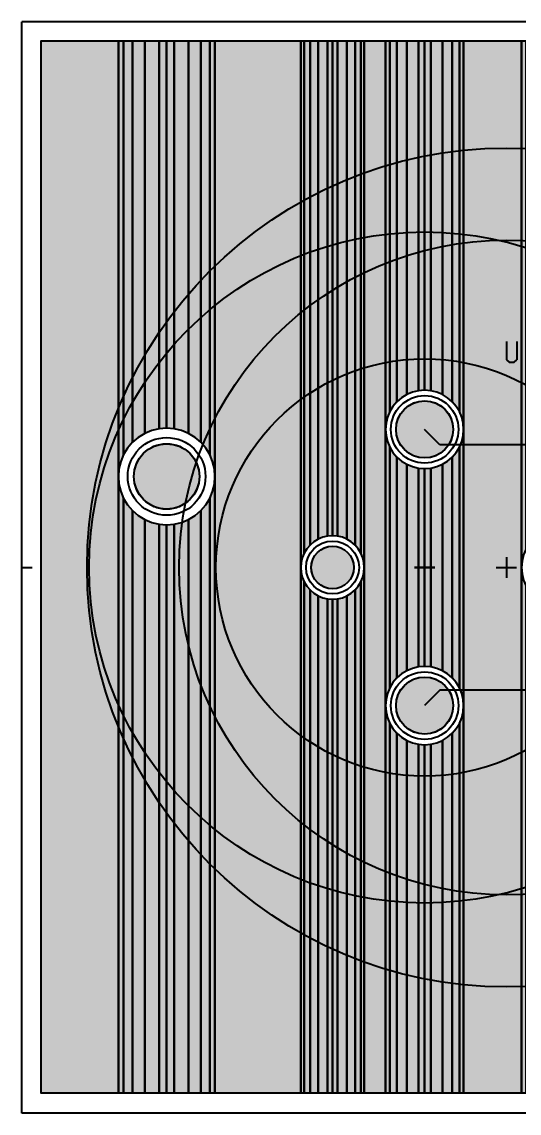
# Model space of a CAD drawing. Header units: millimetres. Extents: x 3 to 111, y 3 to 56.
# Drawn here: x 3.4 to 27.7, y 2.7 to 56 of the extents above; entities that cross this region are included whole.
import ezdxf

# ---------------------------------------------------------------- set-up
doc = ezdxf.new("R2010")
doc.units = ezdxf.units.MM
for name, color, linetype in [('bottom_copper', 7, 'Continuous'), ('bottom_silk', 7, 'Continuous'), ('drill_plated', 7, 'Continuous'), ('outline', 7, 'Continuous'), ('top_copper', 7, 'Continuous'), ('top_silk', 7, 'Continuous')]:
    doc.layers.add(name, color=color, linetype=linetype)

# ---------------------------------------------------------------- blocks, each defined once
blk = doc.blocks.new('Block22332')
at = {"layer": 'bottom_copper', "lineweight": 40}
for points in [[(0, 34.327), (-0.299, 34.351), (-0.302, 34.351), (-0.302, 51.435), (0, 51.435), (0, 34.327)], [(0.569, 34.143), (0.292, 34.257), (0, 34.327), (0, 51.435), (0.569, 51.435), (0.569, 34.143)], [(1.052, 33.791), (0.824, 33.986), (0.569, 34.143), (0.569, 51.435), (1.052, 51.435), (1.052, 33.791)], [(1.404, 33.307), (1.247, 33.563), (1.052, 33.791), (1.052, 51.435), (1.404, 51.435), (1.404, 33.307)], [(1.606, 32.44), (1.588, 32.739), (1.518, 33.031), (1.404, 33.307), (1.404, 51.435), (1.606, 51.435), (1.606, 32.44)], [(4.44, 0), (1.606, 0), (1.606, 51.435), (4.44, 51.435), (4.44, 0)], [(4.659, 26.603), (4.538, 26.311), (4.465, 26.005), (4.44, 25.69), (4.44, 51.435), (4.659, 51.435), (4.659, 26.603)], [(5.029, 27.112), (4.824, 26.872), (4.659, 26.603), (4.659, 51.435), (5.029, 51.435), (5.029, 27.112)], [(5.538, 27.482), (5.269, 27.317), (5.029, 27.112), (5.029, 51.435), (5.538, 51.435), (5.538, 27.482)], [(5.905, 27.621), (5.83, 27.603), (5.538, 27.482), (5.538, 51.435), (5.905, 51.435), (5.905, 27.621)], [(6.241, 27.685), (6.137, 27.676), (5.905, 27.621), (5.905, 51.435), (6.241, 51.435), (6.241, 27.685)], [(6.448, 27.701), (6.241, 27.685), (6.241, 51.435), (6.448, 51.435), (6.448, 27.701)], [(1.606, 18.94), (1.588, 19.239), (1.518, 19.53), (1.404, 19.808), (1.404, 31.573), (1.518, 31.849), (1.588, 32.141), (1.606, 32.44), (1.606, 18.94)], [(1.404, 19.808), (1.247, 20.063), (1.052, 20.291), (1.052, 31.089), (1.247, 31.317), (1.404, 31.573), (1.404, 19.808)], [(1.052, 20.291), (0.824, 20.486), (0.569, 20.643), (0.569, 30.737), (0.824, 30.894), (1.052, 31.089), (1.052, 20.291)], [(0, 20.827), (-0.299, 20.851), (-0.302, 20.851), (-0.302, 30.529), (-0.299, 30.529), (0, 30.553), (0, 20.827)], [(0.569, 20.643), (0.292, 20.757), (0, 20.827), (0, 30.553), (0.292, 30.623), (0.569, 30.737), (0.569, 20.643)], [(4.659, 0), (4.44, 0), (4.44, 25.69), (4.465, 25.375), (4.538, 25.069), (4.659, 24.777), (4.659, 0)], [(5.029, 0), (4.659, 0), (4.659, 24.777), (4.824, 24.508), (5.029, 24.268), (5.029, 0)], [(5.538, 0), (5.029, 0), (5.029, 24.268), (5.269, 24.063), (5.538, 23.898), (5.538, 0)], [(5.79, 0), (5.538, 0), (5.538, 23.898), (5.79, 23.794), (5.79, 0)], [(6.047, 10.152), (5.905, 9.81), (5.819, 9.449), (5.79, 9.08), (5.79, 23.794), (5.83, 23.777), (6.047, 23.725), (6.047, 10.152)], [(6.241, 10.468), (6.047, 10.152), (6.047, 23.725), (6.137, 23.704), (6.241, 23.695), (6.241, 10.468)], [(6.448, 10.71), (6.241, 10.468), (6.241, 23.695), (6.448, 23.679), (6.448, 10.71)], [(1.606, 0), (1.404, 0), (1.404, 18.073), (1.518, 18.349), (1.588, 18.641), (1.606, 18.94), (1.606, 0)], [(1.404, 0), (1.052, 0), (1.052, 17.589), (1.247, 17.817), (1.404, 18.073), (1.404, 0)], [(0.569, 0), (0, 0), (0, 17.053), (0.292, 17.123), (0.569, 17.237), (0.569, 0)], [(1.052, 0), (0.569, 0), (0.569, 17.237), (0.824, 17.394), (1.052, 17.589), (1.052, 0)], [(0, 0), (-0.302, 0), (-0.302, 17.029), (-0.299, 17.029), (0, 17.053), (0, 0)], [(6.047, 0), (5.79, 0), (5.79, 9.08), (5.819, 8.711), (5.905, 8.35), (6.047, 8.008), (6.047, 0)], [(6.241, 0), (6.047, 0), (6.047, 8.008), (6.241, 7.692), (6.241, 0)], [(6.448, 0), (6.241, 0), (6.241, 7.692), (6.448, 7.449), (6.448, 0)]]:
    blk.add_hatch(color=7, dxfattribs=at).paths.add_polyline_path(points, flags=0)
at = {"layer": 'bottom_copper', "color": 7, "lineweight": 40}
for points in [[(0, 34.327), (-0.299, 34.351), (-0.302, 34.351), (-0.302, 51.435), (0, 51.435), (0, 34.327)], [(0.569, 34.143), (0.292, 34.257), (0, 34.327), (0, 51.435), (0.569, 51.435), (0.569, 34.143)], [(1.052, 33.791), (0.824, 33.986), (0.569, 34.143), (0.569, 51.435), (1.052, 51.435), (1.052, 33.791)], [(1.404, 33.307), (1.247, 33.563), (1.052, 33.791), (1.052, 51.435), (1.404, 51.435), (1.404, 33.307)], [(1.606, 32.44), (1.588, 32.739), (1.518, 33.031), (1.404, 33.307), (1.404, 51.435), (1.606, 51.435), (1.606, 32.44)], [(4.44, 0), (1.606, 0), (1.606, 51.435), (4.44, 51.435), (4.44, 0)], [(4.659, 26.603), (4.538, 26.311), (4.465, 26.005), (4.44, 25.69), (4.44, 51.435), (4.659, 51.435), (4.659, 26.603)], [(5.029, 27.112), (4.824, 26.872), (4.659, 26.603), (4.659, 51.435), (5.029, 51.435), (5.029, 27.112)], [(5.538, 27.482), (5.269, 27.317), (5.029, 27.112), (5.029, 51.435), (5.538, 51.435), (5.538, 27.482)], [(5.905, 27.621), (5.83, 27.603), (5.538, 27.482), (5.538, 51.435), (5.905, 51.435), (5.905, 27.621)], [(6.241, 27.685), (6.137, 27.676), (5.905, 27.621), (5.905, 51.435), (6.241, 51.435), (6.241, 27.685)], [(6.448, 27.701), (6.241, 27.685), (6.241, 51.435), (6.448, 51.435), (6.448, 27.701)], [(1.606, 18.94), (1.588, 19.239), (1.518, 19.53), (1.404, 19.808), (1.404, 31.573), (1.518, 31.849), (1.588, 32.141), (1.606, 32.44), (1.606, 18.94)], [(1.404, 19.808), (1.247, 20.063), (1.052, 20.291), (1.052, 31.089), (1.247, 31.317), (1.404, 31.573), (1.404, 19.808)], [(1.052, 20.291), (0.824, 20.486), (0.569, 20.643), (0.569, 30.737), (0.824, 30.894), (1.052, 31.089), (1.052, 20.291)], [(0, 20.827), (-0.299, 20.851), (-0.302, 20.851), (-0.302, 30.529), (-0.299, 30.529), (0, 30.553), (0, 20.827)], [(0.569, 20.643), (0.292, 20.757), (0, 20.827), (0, 30.553), (0.292, 30.623), (0.569, 30.737), (0.569, 20.643)], [(4.659, 0), (4.44, 0), (4.44, 25.69), (4.465, 25.375), (4.538, 25.069), (4.659, 24.777), (4.659, 0)], [(5.029, 0), (4.659, 0), (4.659, 24.777), (4.824, 24.508), (5.029, 24.268), (5.029, 0)], [(5.538, 0), (5.029, 0), (5.029, 24.268), (5.269, 24.063), (5.538, 23.898), (5.538, 0)], [(5.79, 0), (5.538, 0), (5.538, 23.898), (5.79, 23.794), (5.79, 0)], [(6.047, 10.152), (5.905, 9.81), (5.819, 9.449), (5.79, 9.08), (5.79, 23.794), (5.83, 23.777), (6.047, 23.725), (6.047, 10.152)], [(6.241, 10.468), (6.047, 10.152), (6.047, 23.725), (6.137, 23.704), (6.241, 23.695), (6.241, 10.468)], [(6.448, 10.71), (6.241, 10.468), (6.241, 23.695), (6.448, 23.679), (6.448, 10.71)], [(1.606, 0), (1.404, 0), (1.404, 18.073), (1.518, 18.349), (1.588, 18.641), (1.606, 18.94), (1.606, 0)], [(1.404, 0), (1.052, 0), (1.052, 17.589), (1.247, 17.817), (1.404, 18.073), (1.404, 0)], [(0.569, 0), (0, 0), (0, 17.053), (0.292, 17.123), (0.569, 17.237), (0.569, 0)], [(1.052, 0), (0.569, 0), (0.569, 17.237), (0.824, 17.394), (1.052, 17.589), (1.052, 0)], [(0, 0), (-0.302, 0), (-0.302, 17.029), (-0.299, 17.029), (0, 17.053), (0, 0)], [(6.047, 0), (5.79, 0), (5.79, 9.08), (5.819, 8.711), (5.905, 8.35), (6.047, 8.008), (6.047, 0)], [(6.241, 0), (6.047, 0), (6.047, 8.008), (6.241, 7.692), (6.241, 0)], [(6.448, 0), (6.241, 0), (6.241, 7.692), (6.448, 7.449), (6.448, 0)]]:
    blk.add_lwpolyline(points, close=True, dxfattribs=at)
blk = doc.blocks.new('Block22627')
at = {"layer": 'bottom_copper', "lineweight": 40}
for points in [[(0, 27.225), (-0.2431, 27.2442), (-0.2455, 27.244), (-0.2455, 51.435), (0, 51.435), (0, 27.225)], [(0.4625, 27.0748), (0.2372, 27.1681), (0, 27.225), (0, 51.435), (0.4625, 51.435), (0.4625, 27.0748)], [(0.8559, 26.789), (0.6704, 26.9474), (0.4625, 27.0748), (0.4625, 51.435), (0.8559, 51.435), (0.8559, 26.789)], [(1.1417, 26.3956), (1.0143, 26.6035), (0.8559, 26.789), (0.8559, 51.435), (1.1417, 51.435), (1.1417, 26.3956)], [(1.3063, 25.69), (1.2919, 25.9331), (1.235, 26.1703), (1.1417, 26.3956), (1.1417, 51.435), (1.3063, 51.435), (1.3063, 25.69)], [(2.346, 0), (1.3063, 0), (1.3063, 51.435), (2.346, 51.435), (2.346, 0)], [(2.5543, 33.3075), (2.4395, 33.0305), (2.3696, 32.7389), (2.346, 32.44), (2.346, 51.435), (2.5543, 51.435), (2.5543, 33.3075)], [(2.9057, 33.7912), (2.711, 33.5632), (2.5543, 33.3075), (2.5543, 51.435), (2.9057, 51.435), (2.9057, 33.7912)], [(3.3894, 34.1426), (3.1337, 33.9859), (2.9057, 33.7912), (2.9057, 51.435), (3.3894, 51.435), (3.3894, 34.1426)], [(3.958, 34.3273), (3.6664, 34.2574), (3.3894, 34.1426), (3.3894, 51.435), (3.958, 51.435), (3.958, 34.3273)], [(4.254, 34.3506), (3.958, 34.3273), (3.958, 51.435), (4.254, 51.435), (4.254, 34.3506)], [(2.5543, 19.8075), (2.4395, 19.5305), (2.3696, 19.2389), (2.346, 18.94), (2.346, 32.44), (2.3696, 32.1411), (2.4395, 31.8495), (2.5543, 31.5725), (2.5543, 19.8075)], [(2.9057, 20.2912), (2.711, 20.0632), (2.5543, 19.8075), (2.5543, 31.5725), (2.711, 31.3168), (2.9057, 31.0888), (2.9057, 20.2912)], [(3.3894, 20.6426), (3.1337, 20.4859), (2.9057, 20.2912), (2.9057, 31.0888), (3.1337, 30.8941), (3.3894, 30.7374), (3.3894, 20.6426)], [(3.958, 20.8273), (3.6664, 20.7574), (3.3894, 20.6426), (3.3894, 30.7374), (3.6664, 30.6226), (3.958, 30.5527), (3.958, 20.8273)], [(4.254, 20.8506), (3.958, 20.8273), (3.958, 30.5527), (4.254, 30.5294), (4.254, 20.8506)], [(1.3063, 0), (1.1417, 0), (1.1417, 24.9844), (1.235, 25.2097), (1.2919, 25.4469), (1.3063, 25.69), (1.3063, 0)], [(0.8559, 0), (0.4625, 0), (0.4625, 24.3052), (0.6704, 24.4326), (0.8559, 24.591), (0.8559, 0)], [(1.1417, 0), (0.8559, 0), (0.8559, 24.591), (1.0143, 24.7765), (1.1417, 24.9844), (1.1417, 0)], [(0, 0), (-0.2455, 0), (-0.2455, 24.136), (-0.2431, 24.1358), (0, 24.155), (0, 0)], [(0.4625, 0), (0, 0), (0, 24.155), (0.2372, 24.2119), (0.4625, 24.3052), (0.4625, 0)], [(2.5543, 0), (2.346, 0), (2.346, 18.94), (2.3696, 18.6411), (2.4395, 18.3495), (2.5543, 18.0725), (2.5543, 0)], [(2.9057, 0), (2.5543, 0), (2.5543, 18.0725), (2.711, 17.8168), (2.9057, 17.5888), (2.9057, 0)], [(3.3894, 0), (2.9057, 0), (2.9057, 17.5888), (3.1337, 17.3941), (3.3894, 17.2374), (3.3894, 0)], [(3.958, 0), (3.3894, 0), (3.3894, 17.2374), (3.6664, 17.1226), (3.958, 17.0527), (3.958, 0)], [(4.254, 0), (3.958, 0), (3.958, 17.0527), (4.254, 17.0294), (4.254, 0)]]:
    blk.add_hatch(color=7, dxfattribs=at).paths.add_polyline_path(points, flags=0)
at = {"layer": 'bottom_copper', "color": 7, "lineweight": 40}
for points in [[(0, 27.225), (-0.2431, 27.2442), (-0.2455, 27.244), (-0.2455, 51.435), (0, 51.435), (0, 27.225)], [(0.4625, 27.0748), (0.2372, 27.1681), (0, 27.225), (0, 51.435), (0.4625, 51.435), (0.4625, 27.0748)], [(0.8559, 26.789), (0.6704, 26.9474), (0.4625, 27.0748), (0.4625, 51.435), (0.8559, 51.435), (0.8559, 26.789)], [(1.1417, 26.3956), (1.0143, 26.6035), (0.8559, 26.789), (0.8559, 51.435), (1.1417, 51.435), (1.1417, 26.3956)], [(1.3063, 25.69), (1.2919, 25.9331), (1.235, 26.1703), (1.1417, 26.3956), (1.1417, 51.435), (1.3063, 51.435), (1.3063, 25.69)], [(2.346, 0), (1.3063, 0), (1.3063, 51.435), (2.346, 51.435), (2.346, 0)], [(2.5543, 33.3075), (2.4395, 33.0305), (2.3696, 32.7389), (2.346, 32.44), (2.346, 51.435), (2.5543, 51.435), (2.5543, 33.3075)], [(2.9057, 33.7912), (2.711, 33.5632), (2.5543, 33.3075), (2.5543, 51.435), (2.9057, 51.435), (2.9057, 33.7912)], [(3.3894, 34.1426), (3.1337, 33.9859), (2.9057, 33.7912), (2.9057, 51.435), (3.3894, 51.435), (3.3894, 34.1426)], [(3.958, 34.3273), (3.6664, 34.2574), (3.3894, 34.1426), (3.3894, 51.435), (3.958, 51.435), (3.958, 34.3273)], [(4.254, 34.3506), (3.958, 34.3273), (3.958, 51.435), (4.254, 51.435), (4.254, 34.3506)], [(2.5543, 19.8075), (2.4395, 19.5305), (2.3696, 19.2389), (2.346, 18.94), (2.346, 32.44), (2.3696, 32.1411), (2.4395, 31.8495), (2.5543, 31.5725), (2.5543, 19.8075)], [(2.9057, 20.2912), (2.711, 20.0632), (2.5543, 19.8075), (2.5543, 31.5725), (2.711, 31.3168), (2.9057, 31.0888), (2.9057, 20.2912)], [(3.3894, 20.6426), (3.1337, 20.4859), (2.9057, 20.2912), (2.9057, 31.0888), (3.1337, 30.8941), (3.3894, 30.7374), (3.3894, 20.6426)], [(3.958, 20.8273), (3.6664, 20.7574), (3.3894, 20.6426), (3.3894, 30.7374), (3.6664, 30.6226), (3.958, 30.5527), (3.958, 20.8273)], [(4.254, 20.8506), (3.958, 20.8273), (3.958, 30.5527), (4.254, 30.5294), (4.254, 20.8506)], [(1.3063, 0), (1.1417, 0), (1.1417, 24.9844), (1.235, 25.2097), (1.2919, 25.4469), (1.3063, 25.69), (1.3063, 0)], [(0.8559, 0), (0.4625, 0), (0.4625, 24.3052), (0.6704, 24.4326), (0.8559, 24.591), (0.8559, 0)], [(1.1417, 0), (0.8559, 0), (0.8559, 24.591), (1.0143, 24.7765), (1.1417, 24.9844), (1.1417, 0)], [(0, 0), (-0.2455, 0), (-0.2455, 24.136), (-0.2431, 24.1358), (0, 24.155), (0, 0)], [(0.4625, 0), (0, 0), (0, 24.155), (0.2372, 24.2119), (0.4625, 24.3052), (0.4625, 0)], [(2.5543, 0), (2.346, 0), (2.346, 18.94), (2.3696, 18.6411), (2.4395, 18.3495), (2.5543, 18.0725), (2.5543, 0)], [(2.9057, 0), (2.5543, 0), (2.5543, 18.0725), (2.711, 17.8168), (2.9057, 17.5888), (2.9057, 0)], [(3.3894, 0), (2.9057, 0), (2.9057, 17.5888), (3.1337, 17.3941), (3.3894, 17.2374), (3.3894, 0)], [(3.958, 0), (3.3894, 0), (3.3894, 17.2374), (3.6664, 17.1226), (3.958, 17.0527), (3.958, 0)], [(4.254, 0), (3.958, 0), (3.958, 17.0527), (4.254, 17.0294), (4.254, 0)]]:
    blk.add_lwpolyline(points, close=True, dxfattribs=at)
blk = doc.blocks.new('Block22869')
at = {"layer": 'bottom_copper', "lineweight": 40}
for points in [[(0, 32.4722), (-0.3694, 32.5013), (-0.373, 32.501), (-0.373, 51.435), (0, 51.435), (0, 32.4722)], [(0.7026, 32.2439), (0.3603, 32.3857), (0, 32.4722), (0, 51.435), (0.7026, 51.435), (0.7026, 32.2439)], [(1.3003, 31.8097), (1.0185, 32.0503), (0.7026, 32.2439), (0.7026, 51.435), (1.3003, 51.435), (1.3003, 31.8097)], [(1.7345, 31.212), (1.5409, 31.5279), (1.3003, 31.8097), (1.3003, 51.435), (1.7345, 51.435), (1.7345, 31.212)], [(1.9846, 30.14), (1.9628, 30.5094), (1.8763, 30.8697), (1.7345, 31.212), (1.7345, 51.435), (1.9846, 51.435), (1.9846, 30.14)], [(6.1864, 0), (1.9846, 0), (1.9846, 51.435), (6.1864, 51.435), (6.1864, 0)], [(6.3558, 26.3956), (6.2625, 26.1703), (6.2056, 25.9331), (6.1864, 25.69), (6.1864, 51.435), (6.3558, 51.435), (6.3558, 26.3956)], [(6.6416, 26.789), (6.4832, 26.6035), (6.3558, 26.3956), (6.3558, 51.435), (6.6416, 51.435), (6.6416, 26.789)], [(7.035, 27.0748), (6.8271, 26.9474), (6.6416, 26.789), (6.6416, 51.435), (7.035, 51.435), (7.035, 27.0748)], [(7.4975, 27.225), (7.2603, 27.1681), (7.035, 27.0748), (7.035, 51.435), (7.4975, 51.435), (7.4975, 27.225)], [(7.7382, 27.244), (7.4975, 27.225), (7.4975, 51.435), (7.7382, 51.435), (7.7382, 27.244)], [(1.9846, 0), (1.7345, 0), (1.7345, 29.068), (1.8763, 29.4103), (1.9628, 29.7706), (1.9846, 30.14), (1.9846, 0)], [(1.7345, 0), (1.3003, 0), (1.3003, 28.4703), (1.5409, 28.7521), (1.7345, 29.068), (1.7345, 0)], [(1.3003, 0), (0.7026, 0), (0.7026, 28.0361), (1.0185, 28.2297), (1.3003, 28.4703), (1.3003, 0)], [(0, 0), (-0.373, 0), (-0.373, 27.779), (-0.3694, 27.7787), (0, 27.8078), (0, 0)], [(0.7026, 0), (0, 0), (0, 27.8078), (0.3603, 27.8943), (0.7026, 28.0361), (0.7026, 0)], [(6.3558, 0), (6.1864, 0), (6.1864, 25.69), (6.2056, 25.4469), (6.2625, 25.2097), (6.3558, 24.9844), (6.3558, 0)], [(6.6416, 0), (6.3558, 0), (6.3558, 24.9844), (6.4832, 24.7765), (6.6416, 24.591), (6.6416, 0)], [(7.035, 0), (6.6416, 0), (6.6416, 24.591), (6.8271, 24.4326), (7.035, 24.3052), (7.035, 0)], [(7.4975, 0), (7.035, 0), (7.035, 24.3052), (7.2603, 24.2119), (7.4975, 24.155), (7.4975, 0)], [(7.7382, 0), (7.4975, 0), (7.4975, 24.155), (7.7382, 24.136), (7.7382, 0)]]:
    blk.add_hatch(color=7, dxfattribs=at).paths.add_polyline_path(points, flags=0)
at = {"layer": 'bottom_copper', "color": 7, "lineweight": 40}
for points in [[(0, 32.4722), (-0.3694, 32.5013), (-0.373, 32.501), (-0.373, 51.435), (0, 51.435), (0, 32.4722)], [(0.7026, 32.2439), (0.3603, 32.3857), (0, 32.4722), (0, 51.435), (0.7026, 51.435), (0.7026, 32.2439)], [(1.3003, 31.8097), (1.0185, 32.0503), (0.7026, 32.2439), (0.7026, 51.435), (1.3003, 51.435), (1.3003, 31.8097)], [(1.7345, 31.212), (1.5409, 31.5279), (1.3003, 31.8097), (1.3003, 51.435), (1.7345, 51.435), (1.7345, 31.212)], [(1.9846, 30.14), (1.9628, 30.5094), (1.8763, 30.8697), (1.7345, 31.212), (1.7345, 51.435), (1.9846, 51.435), (1.9846, 30.14)], [(6.1864, 0), (1.9846, 0), (1.9846, 51.435), (6.1864, 51.435), (6.1864, 0)], [(6.3558, 26.3956), (6.2625, 26.1703), (6.2056, 25.9331), (6.1864, 25.69), (6.1864, 51.435), (6.3558, 51.435), (6.3558, 26.3956)], [(6.6416, 26.789), (6.4832, 26.6035), (6.3558, 26.3956), (6.3558, 51.435), (6.6416, 51.435), (6.6416, 26.789)], [(7.035, 27.0748), (6.8271, 26.9474), (6.6416, 26.789), (6.6416, 51.435), (7.035, 51.435), (7.035, 27.0748)], [(7.4975, 27.225), (7.2603, 27.1681), (7.035, 27.0748), (7.035, 51.435), (7.4975, 51.435), (7.4975, 27.225)], [(7.7382, 27.244), (7.4975, 27.225), (7.4975, 51.435), (7.7382, 51.435), (7.7382, 27.244)], [(1.9846, 0), (1.7345, 0), (1.7345, 29.068), (1.8763, 29.4103), (1.9628, 29.7706), (1.9846, 30.14), (1.9846, 0)], [(1.7345, 0), (1.3003, 0), (1.3003, 28.4703), (1.5409, 28.7521), (1.7345, 29.068), (1.7345, 0)], [(1.3003, 0), (0.7026, 0), (0.7026, 28.0361), (1.0185, 28.2297), (1.3003, 28.4703), (1.3003, 0)], [(0, 0), (-0.373, 0), (-0.373, 27.779), (-0.3694, 27.7787), (0, 27.8078), (0, 0)], [(0.7026, 0), (0, 0), (0, 27.8078), (0.3603, 27.8943), (0.7026, 28.0361), (0.7026, 0)], [(6.3558, 0), (6.1864, 0), (6.1864, 25.69), (6.2056, 25.4469), (6.2625, 25.2097), (6.3558, 24.9844), (6.3558, 0)], [(6.6416, 0), (6.3558, 0), (6.3558, 24.9844), (6.4832, 24.7765), (6.6416, 24.591), (6.6416, 0)], [(7.035, 0), (6.6416, 0), (6.6416, 24.591), (6.8271, 24.4326), (7.035, 24.3052), (7.035, 0)], [(7.4975, 0), (7.035, 0), (7.035, 24.3052), (7.2603, 24.2119), (7.4975, 24.155), (7.4975, 0)], [(7.7382, 0), (7.4975, 0), (7.4975, 24.155), (7.7382, 24.136), (7.7382, 0)]]:
    blk.add_lwpolyline(points, close=True, dxfattribs=at)
blk = doc.blocks.new('Block23002')
at = {"layer": 'bottom_copper', "lineweight": 40}
for points in [[(0, 0), (-3.7687, 0), (-3.7687, 51.435), (0, 51.435), (0, 0)], [(0.2574, 31.212), (0.1156, 30.8697), (0.0291, 30.5094), (0, 30.14), (0, 51.435), (0.2574, 51.435), (0.2574, 31.212)], [(0.6916, 31.8097), (0.451, 31.5279), (0.2574, 31.212), (0.2574, 51.435), (0.6916, 51.435), (0.6916, 31.8097)], [(1.2893, 32.2439), (0.9734, 32.0503), (0.6916, 31.8097), (0.6916, 51.435), (1.2893, 51.435), (1.2893, 32.2439)], [(1.9919, 32.4722), (1.6316, 32.3857), (1.2893, 32.2439), (1.2893, 51.435), (1.9919, 51.435), (1.9919, 32.4722)], [(2.3577, 32.501), (1.9919, 32.4722), (1.9919, 51.435), (2.3577, 51.435), (2.3577, 32.501)], [(0.2574, 0), (0, 0), (0, 30.14), (0.0291, 29.7706), (0.1156, 29.4103), (0.2574, 29.068), (0.2574, 0)], [(0.6916, 0), (0.2574, 0), (0.2574, 29.068), (0.451, 28.7521), (0.6916, 28.4703), (0.6916, 0)], [(1.2893, 0), (0.6916, 0), (0.6916, 28.4703), (0.9734, 28.2297), (1.2893, 28.0361), (1.2893, 0)], [(1.9919, 0), (1.2893, 0), (1.2893, 28.0361), (1.6316, 27.8943), (1.9919, 27.8078), (1.9919, 0)], [(2.3577, 0), (1.9919, 0), (1.9919, 27.8078), (2.3577, 27.779), (2.3577, 0)]]:
    blk.add_hatch(color=7, dxfattribs=at).paths.add_polyline_path(points, flags=0)
at = {"layer": 'bottom_copper', "color": 7, "lineweight": 40}
for points in [[(0, 0), (-3.7687, 0), (-3.7687, 51.435), (0, 51.435), (0, 0)], [(0.2574, 31.212), (0.1156, 30.8697), (0.0291, 30.5094), (0, 30.14), (0, 51.435), (0.2574, 51.435), (0.2574, 31.212)], [(0.6916, 31.8097), (0.451, 31.5279), (0.2574, 31.212), (0.2574, 51.435), (0.6916, 51.435), (0.6916, 31.8097)], [(1.2893, 32.2439), (0.9734, 32.0503), (0.6916, 31.8097), (0.6916, 51.435), (1.2893, 51.435), (1.2893, 32.2439)], [(1.9919, 32.4722), (1.6316, 32.3857), (1.2893, 32.2439), (1.2893, 51.435), (1.9919, 51.435), (1.9919, 32.4722)], [(2.3577, 32.501), (1.9919, 32.4722), (1.9919, 51.435), (2.3577, 51.435), (2.3577, 32.501)], [(0.2574, 0), (0, 0), (0, 30.14), (0.0291, 29.7706), (0.1156, 29.4103), (0.2574, 29.068), (0.2574, 0)], [(0.6916, 0), (0.2574, 0), (0.2574, 29.068), (0.451, 28.7521), (0.6916, 28.4703), (0.6916, 0)], [(1.2893, 0), (0.6916, 0), (0.6916, 28.4703), (0.9734, 28.2297), (1.2893, 28.0361), (1.2893, 0)], [(1.9919, 0), (1.2893, 0), (1.2893, 28.0361), (1.6316, 27.8943), (1.9919, 27.8078), (1.9919, 0)], [(2.3577, 0), (1.9919, 0), (1.9919, 27.8078), (2.3577, 27.779), (2.3577, 0)]]:
    blk.add_lwpolyline(points, close=True, dxfattribs=at)

msp = doc.modelspace()

# ---------------------------------------------------------------- hatches: boundary and pattern name
at = {"layer": 'bottom_copper', "lineweight": 40}
for points in [[(24.448, 35.827), (24.369, 35.565), (24.24, 35.324), (24.066, 35.112), (23.854, 34.938), (23.613, 34.809), (23.351, 34.73), (23.078, 34.703), (22.805, 34.73), (22.543, 34.809), (22.302, 34.938), (22.09, 35.112), (21.916, 35.324), (21.787, 35.565), (21.708, 35.827), (21.681, 36.1), (21.708, 36.373), (21.787, 36.635), (21.916, 36.876), (22.09, 37.088), (22.302, 37.262), (22.543, 37.391), (22.805, 37.47), (23.078, 37.497), (23.351, 37.47), (23.613, 37.391), (23.854, 37.262), (24.066, 37.088), (24.24, 36.876), (24.369, 36.635), (24.448, 36.373), (24.475, 36.1), (24.448, 35.827)], [(12.037, 33.488), (11.946, 33.188), (11.798, 32.911), (11.599, 32.669), (11.357, 32.47), (11.08, 32.322), (10.78, 32.231), (10.468, 32.2), (10.156, 32.231), (9.856, 32.322), (9.579, 32.47), (9.337, 32.669), (9.138, 32.911), (8.99, 33.188), (8.899, 33.488), (8.868, 33.8), (8.899, 34.112), (8.99, 34.412), (9.138, 34.689), (9.337, 34.931), (9.579, 35.13), (9.856, 35.278), (10.156, 35.369), (10.468, 35.4), (10.78, 35.369), (11.08, 35.278), (11.357, 35.13), (11.599, 34.931), (11.798, 34.689), (11.946, 34.412), (12.037, 34.112), (12.068, 33.8), (12.037, 33.488)], [(19.599, 29.147), (19.54, 28.951), (19.444, 28.771), (19.314, 28.614), (19.157, 28.484), (18.977, 28.388), (18.781, 28.329), (18.578, 28.309), (18.375, 28.329), (18.179, 28.388), (17.999, 28.484), (17.842, 28.614), (17.712, 28.771), (17.616, 28.951), (17.557, 29.147), (17.537, 29.35), (17.557, 29.553), (17.616, 29.749), (17.712, 29.929), (17.842, 30.086), (17.999, 30.216), (18.179, 30.312), (18.375, 30.371), (18.578, 30.391), (18.781, 30.371), (18.977, 30.312), (19.157, 30.216), (19.314, 30.086), (19.444, 29.929), (19.54, 29.749), (19.599, 29.553), (19.619, 29.35), (19.599, 29.147)], [(24.448, 22.327), (24.369, 22.065), (24.24, 21.824), (24.066, 21.612), (23.854, 21.438), (23.613, 21.309), (23.351, 21.23), (23.078, 21.203), (22.805, 21.23), (22.543, 21.309), (22.302, 21.438), (22.09, 21.612), (21.916, 21.824), (21.787, 22.065), (21.708, 22.327), (21.681, 22.6), (21.708, 22.873), (21.787, 23.135), (21.916, 23.376), (22.09, 23.588), (22.302, 23.762), (22.543, 23.891), (22.805, 23.97), (23.078, 23.997), (23.351, 23.97), (23.613, 23.891), (23.854, 23.762), (24.066, 23.588), (24.24, 23.376), (24.369, 23.135), (24.448, 22.873), (24.475, 22.6), (24.448, 22.327)]]:
    msp.add_hatch(color=7, dxfattribs=at).paths.add_polyline_path(points, flags=0)
at = {"layer": 'drill_plated', "lineweight": 40}
for points in [[(24.448, 35.827), (24.369, 35.565), (24.24, 35.324), (24.066, 35.112), (23.854, 34.938), (23.613, 34.809), (23.351, 34.73), (23.078, 34.703), (22.805, 34.73), (22.543, 34.809), (22.302, 34.938), (22.09, 35.112), (21.916, 35.324), (21.787, 35.565), (21.708, 35.827), (21.681, 36.1), (21.708, 36.373), (21.787, 36.635), (21.916, 36.876), (22.09, 37.088), (22.302, 37.262), (22.543, 37.391), (22.805, 37.47), (23.078, 37.497), (23.351, 37.47), (23.613, 37.391), (23.854, 37.262), (24.066, 37.088), (24.24, 36.876), (24.369, 36.635), (24.448, 36.373), (24.475, 36.1), (24.448, 35.827)], [(12.037, 33.488), (11.946, 33.188), (11.798, 32.911), (11.599, 32.669), (11.357, 32.47), (11.08, 32.322), (10.78, 32.231), (10.468, 32.2), (10.156, 32.231), (9.856, 32.322), (9.579, 32.47), (9.337, 32.669), (9.138, 32.911), (8.99, 33.188), (8.899, 33.488), (8.868, 33.8), (8.899, 34.112), (8.99, 34.412), (9.138, 34.689), (9.337, 34.931), (9.579, 35.13), (9.856, 35.278), (10.156, 35.369), (10.468, 35.4), (10.78, 35.369), (11.08, 35.278), (11.357, 35.13), (11.599, 34.931), (11.798, 34.689), (11.946, 34.412), (12.037, 34.112), (12.068, 33.8), (12.037, 33.488)], [(19.599, 29.147), (19.54, 28.951), (19.444, 28.771), (19.314, 28.614), (19.157, 28.484), (18.977, 28.388), (18.781, 28.329), (18.578, 28.309), (18.375, 28.329), (18.179, 28.388), (17.999, 28.484), (17.842, 28.614), (17.712, 28.771), (17.616, 28.951), (17.557, 29.147), (17.537, 29.35), (17.557, 29.553), (17.616, 29.749), (17.712, 29.929), (17.842, 30.086), (17.999, 30.216), (18.179, 30.312), (18.375, 30.371), (18.578, 30.391), (18.781, 30.371), (18.977, 30.312), (19.157, 30.216), (19.314, 30.086), (19.444, 29.929), (19.54, 29.749), (19.599, 29.553), (19.619, 29.35), (19.599, 29.147)], [(24.448, 22.327), (24.369, 22.065), (24.24, 21.824), (24.066, 21.612), (23.854, 21.438), (23.613, 21.309), (23.351, 21.23), (23.078, 21.203), (22.805, 21.23), (22.543, 21.309), (22.302, 21.438), (22.09, 21.612), (21.916, 21.824), (21.787, 22.065), (21.708, 22.327), (21.681, 22.6), (21.708, 22.873), (21.787, 23.135), (21.916, 23.376), (22.09, 23.588), (22.302, 23.762), (22.543, 23.891), (22.805, 23.97), (23.078, 23.997), (23.351, 23.97), (23.613, 23.891), (23.854, 23.762), (24.066, 23.588), (24.24, 23.376), (24.369, 23.135), (24.448, 22.873), (24.475, 22.6), (24.448, 22.327)]]:
    msp.add_hatch(color=7, dxfattribs=at).paths.add_polyline_path(points, flags=0)
at = {"layer": 'top_copper', "lineweight": 40}
for points in [[(24.448, 35.827), (24.369, 35.565), (24.24, 35.324), (24.066, 35.112), (23.854, 34.938), (23.613, 34.809), (23.351, 34.73), (23.078, 34.703), (22.805, 34.73), (22.543, 34.809), (22.302, 34.938), (22.09, 35.112), (21.916, 35.324), (21.787, 35.565), (21.708, 35.827), (21.681, 36.1), (21.708, 36.373), (21.787, 36.635), (21.916, 36.876), (22.09, 37.088), (22.302, 37.262), (22.543, 37.391), (22.805, 37.47), (23.078, 37.497), (23.351, 37.47), (23.613, 37.391), (23.854, 37.262), (24.066, 37.088), (24.24, 36.876), (24.369, 36.635), (24.448, 36.373), (24.475, 36.1), (24.448, 35.827)], [(12.037, 33.488), (11.946, 33.188), (11.798, 32.911), (11.599, 32.669), (11.357, 32.47), (11.08, 32.322), (10.78, 32.231), (10.468, 32.2), (10.156, 32.231), (9.856, 32.322), (9.579, 32.47), (9.337, 32.669), (9.138, 32.911), (8.99, 33.188), (8.899, 33.488), (8.868, 33.8), (8.899, 34.112), (8.99, 34.412), (9.138, 34.689), (9.337, 34.931), (9.579, 35.13), (9.856, 35.278), (10.156, 35.369), (10.468, 35.4), (10.78, 35.369), (11.08, 35.278), (11.357, 35.13), (11.599, 34.931), (11.798, 34.689), (11.946, 34.412), (12.037, 34.112), (12.068, 33.8), (12.037, 33.488)], [(19.599, 29.147), (19.54, 28.951), (19.444, 28.771), (19.314, 28.614), (19.157, 28.484), (18.977, 28.388), (18.781, 28.329), (18.578, 28.309), (18.375, 28.329), (18.179, 28.388), (17.999, 28.484), (17.842, 28.614), (17.712, 28.771), (17.616, 28.951), (17.557, 29.147), (17.537, 29.35), (17.557, 29.553), (17.616, 29.749), (17.712, 29.929), (17.842, 30.086), (17.999, 30.216), (18.179, 30.312), (18.375, 30.371), (18.578, 30.391), (18.781, 30.371), (18.977, 30.312), (19.157, 30.216), (19.314, 30.086), (19.444, 29.929), (19.54, 29.749), (19.599, 29.553), (19.619, 29.35), (19.599, 29.147)], [(24.448, 22.327), (24.369, 22.065), (24.24, 21.824), (24.066, 21.612), (23.854, 21.438), (23.613, 21.309), (23.351, 21.23), (23.078, 21.203), (22.805, 21.23), (22.543, 21.309), (22.302, 21.438), (22.09, 21.612), (21.916, 21.824), (21.787, 22.065), (21.708, 22.327), (21.681, 22.6), (21.708, 22.873), (21.787, 23.135), (21.916, 23.376), (22.09, 23.588), (22.302, 23.762), (22.543, 23.891), (22.805, 23.97), (23.078, 23.997), (23.351, 23.97), (23.613, 23.891), (23.854, 23.762), (24.066, 23.588), (24.24, 23.376), (24.369, 23.135), (24.448, 22.873), (24.475, 22.6), (24.448, 22.327)]]:
    msp.add_hatch(color=7, dxfattribs=at).paths.add_polyline_path(points, flags=0)

# ---------------------------------------------------------------- linework, layer by layer
at = {"layer": 'bottom_copper', "color": 7, "lineweight": 40}
for p, q in [((4.338, 3.66), (4.338, 55.095)), ((4.338, 55.095), (10.464, 55.095)), ((10.464, 36.161), (10.464, 55.095)), ((10.464, 55.095), (18.576, 55.095)), ((10.464, 55.095), (10.464, 36.161)), ((18.576, 30.904), (18.576, 55.095)), ((18.576, 55.095), (23.075, 55.095)), ((18.576, 55.095), (18.576, 30.904)), ((23.075, 38.011), (23.075, 55.095)), ((23.075, 55.095), (29.825, 55.095)), ((23.075, 55.095), (23.075, 38.011)), ((22.488, 37.917), (22.21, 37.803)), ((22.779, 37.987), (22.488, 37.917)), ((23.075, 38.011), (22.779, 37.987)), ((23.078, 38.011), (23.075, 38.011)), ((23.377, 37.987), (23.078, 38.011)), ((23.669, 37.917), (23.377, 37.987)), ((23.945, 37.803), (23.669, 37.917)), ((21.727, 37.451), (21.532, 37.223)), ((21.955, 37.646), (21.727, 37.451)), ((22.21, 37.803), (21.955, 37.646)), ((24.201, 37.646), (23.945, 37.803)), ((24.429, 37.451), (24.201, 37.646)), ((24.624, 37.223), (24.429, 37.451)), ((21.375, 36.968), (21.261, 36.691)), ((21.532, 37.223), (21.375, 36.968)), ((24.781, 36.968), (24.624, 37.223)), ((24.895, 36.691), (24.781, 36.968)), ((21.191, 36.399), (21.167, 36.1)), ((21.261, 36.691), (21.191, 36.399)), ((24.965, 36.399), (24.895, 36.691)), ((24.983, 36.1), (24.965, 36.399)), ((9.396, 35.904), (9.08, 35.71)), ((9.738, 36.046), (9.396, 35.904)), ((10.099, 36.132), (9.738, 36.046)), ((10.464, 36.161), (10.099, 36.132)), ((10.468, 36.161), (10.464, 36.161)), ((10.837, 36.132), (10.468, 36.161)), ((11.198, 36.046), (10.837, 36.132)), ((11.54, 35.904), (11.198, 36.046)), ((11.856, 35.71), (11.54, 35.904)), ((21.167, 36.1), (21.191, 35.801)), ((21.191, 35.801), (21.261, 35.51)), ((24.895, 35.51), (24.965, 35.801)), ((24.965, 35.801), (24.983, 36.1)), ((8.798, 35.47), (8.558, 35.188)), ((9.08, 35.71), (8.798, 35.47)), ((12.138, 35.47), (11.856, 35.71)), ((12.378, 35.188), (12.138, 35.47)), ((21.261, 35.51), (21.375, 35.233)), ((21.375, 35.233), (21.532, 34.977)), ((24.624, 34.977), (24.781, 35.233)), ((24.781, 35.233), (24.895, 35.51)), ((8.364, 34.872), (8.222, 34.53)), ((8.558, 35.188), (8.364, 34.872)), ((12.572, 34.872), (12.378, 35.188)), ((12.714, 34.53), (12.572, 34.872)), ((21.532, 34.977), (21.727, 34.749)), ((21.727, 34.749), (21.955, 34.554)), ((24.201, 34.554), (24.429, 34.749)), ((24.429, 34.749), (24.624, 34.977)), ((8.136, 34.169), (8.107, 33.8)), ((8.222, 34.53), (8.136, 34.169)), ((12.8, 34.169), (12.714, 34.53)), ((12.822, 33.8), (12.8, 34.169)), ((21.955, 34.554), (22.21, 34.397)), ((22.21, 34.397), (22.488, 34.283)), ((22.488, 34.283), (22.779, 34.213)), ((22.779, 34.213), (23.075, 34.189)), ((23.075, 24.511), (23.075, 34.189)), ((23.075, 34.189), (23.078, 34.189)), ((23.075, 34.189), (23.075, 24.511)), ((23.078, 34.189), (23.377, 34.213)), ((23.377, 34.213), (23.669, 34.283)), ((23.669, 34.283), (23.945, 34.397)), ((23.945, 34.397), (24.201, 34.554)), ((8.107, 33.8), (8.136, 33.431)), ((12.8, 33.431), (12.822, 33.8)), ((8.136, 33.431), (8.222, 33.07)), ((12.714, 33.07), (12.8, 33.431)), ((8.222, 33.07), (8.364, 32.728)), ((8.364, 32.728), (8.558, 32.412)), ((12.378, 32.412), (12.572, 32.728)), ((12.572, 32.728), (12.714, 33.07)), ((8.558, 32.412), (8.798, 32.13)), ((8.798, 32.13), (9.08, 31.89)), ((11.856, 31.89), (12.138, 32.13)), ((12.138, 32.13), (12.378, 32.412)), ((9.08, 31.89), (9.396, 31.696)), ((9.396, 31.696), (9.738, 31.554)), ((9.738, 31.554), (10.099, 31.468)), ((10.837, 31.468), (11.198, 31.554)), ((11.198, 31.554), (11.54, 31.696)), ((11.54, 31.696), (11.856, 31.89)), ((10.099, 31.468), (10.464, 31.439)), ((10.464, 3.66), (10.464, 31.439)), ((10.464, 31.439), (10.468, 31.439)), ((10.464, 31.439), (10.464, 3.66)), ((10.468, 31.439), (10.837, 31.468)), ((17.479, 30.449), (17.321, 30.264)), ((17.665, 30.607), (17.479, 30.449)), ((17.872, 30.735), (17.665, 30.607)), ((18.098, 30.828), (17.872, 30.735)), ((18.335, 30.885), (18.098, 30.828)), ((18.576, 30.904), (18.335, 30.885)), ((18.578, 30.904), (18.576, 30.904)), ((18.821, 30.885), (18.578, 30.904)), ((19.058, 30.828), (18.821, 30.885)), ((19.284, 30.735), (19.058, 30.828)), ((19.491, 30.607), (19.284, 30.735)), ((19.677, 30.449), (19.491, 30.607)), ((19.835, 30.264), (19.677, 30.449)), ((17.193, 30.056), (17.1, 29.83)), ((17.321, 30.264), (17.193, 30.056)), ((19.963, 30.056), (19.835, 30.264)), ((20.056, 29.83), (19.963, 30.056)), ((17.043, 29.593), (17.024, 29.35)), ((17.024, 29.35), (17.043, 29.107)), ((17.1, 29.83), (17.043, 29.593)), ((20.113, 29.593), (20.056, 29.83)), ((20.127, 29.35), (20.113, 29.593)), ((20.113, 29.107), (20.127, 29.35)), ((17.043, 29.107), (17.1, 28.87)), ((17.1, 28.87), (17.193, 28.644)), ((19.963, 28.644), (20.056, 28.87)), ((20.056, 28.87), (20.113, 29.107)), ((17.193, 28.644), (17.321, 28.436)), ((17.321, 28.436), (17.479, 28.251)), ((19.677, 28.251), (19.835, 28.436)), ((19.835, 28.436), (19.963, 28.644)), ((17.479, 28.251), (17.665, 28.093)), ((17.665, 28.093), (17.872, 27.965)), ((17.872, 27.965), (18.098, 27.872)), ((18.098, 27.872), (18.335, 27.815)), ((18.335, 27.815), (18.576, 27.796)), ((18.576, 3.66), (18.576, 27.796)), ((18.576, 27.796), (18.578, 27.796)), ((18.576, 27.796), (18.576, 3.66)), ((18.578, 27.796), (18.821, 27.815)), ((18.821, 27.815), (19.058, 27.872)), ((19.058, 27.872), (19.284, 27.965)), ((19.284, 27.965), (19.491, 28.093)), ((19.491, 28.093), (19.677, 28.251)), ((21.955, 24.146), (21.727, 23.951)), ((22.21, 24.303), (21.955, 24.146)), ((22.488, 24.417), (22.21, 24.303)), ((22.779, 24.487), (22.488, 24.417)), ((23.075, 24.511), (22.779, 24.487)), ((23.078, 24.511), (23.075, 24.511)), ((23.377, 24.487), (23.078, 24.511)), ((23.669, 24.417), (23.377, 24.487)), ((23.945, 24.303), (23.669, 24.417)), ((24.201, 24.146), (23.945, 24.303)), ((24.429, 23.951), (24.201, 24.146)), ((21.532, 23.723), (21.375, 23.468)), ((21.727, 23.951), (21.532, 23.723)), ((24.624, 23.723), (24.429, 23.951)), ((24.781, 23.468), (24.624, 23.723)), ((21.261, 23.191), (21.191, 22.899)), ((21.375, 23.468), (21.261, 23.191)), ((24.895, 23.191), (24.781, 23.468)), ((24.965, 22.899), (24.895, 23.191)), ((21.191, 22.899), (21.167, 22.6)), ((21.167, 22.6), (21.191, 22.301)), ((24.983, 22.6), (24.965, 22.899)), ((24.965, 22.301), (24.983, 22.6)), ((21.191, 22.301), (21.261, 22.009)), ((21.261, 22.009), (21.375, 21.733)), ((24.781, 21.733), (24.895, 22.009)), ((24.895, 22.009), (24.965, 22.301)), ((21.375, 21.733), (21.532, 21.477)), ((21.532, 21.477), (21.727, 21.249)), ((24.429, 21.249), (24.624, 21.477)), ((24.624, 21.477), (24.781, 21.733)), ((21.727, 21.249), (21.955, 21.054)), ((21.955, 21.054), (22.21, 20.897)), ((22.21, 20.897), (22.488, 20.783)), ((23.669, 20.783), (23.945, 20.897)), ((23.945, 20.897), (24.201, 21.054)), ((24.201, 21.054), (24.429, 21.249)), ((22.488, 20.783), (22.779, 20.713)), ((22.779, 20.713), (23.075, 20.689)), ((23.075, 3.66), (23.075, 20.689)), ((23.075, 20.689), (23.078, 20.689)), ((23.075, 20.689), (23.075, 3.66)), ((23.078, 20.689), (23.377, 20.713)), ((23.377, 20.713), (23.669, 20.783)), ((10.464, 3.66), (4.338, 3.66)), ((18.576, 3.66), (10.464, 3.66)), ((23.075, 3.66), (18.576, 3.66)), ((29.825, 3.66), (23.075, 3.66))]:
    msp.add_line(p, q, dxfattribs=at)
for points in [[(24.448, 35.827), (24.369, 35.565), (24.24, 35.324), (24.066, 35.112), (23.854, 34.938), (23.613, 34.809), (23.351, 34.73), (23.078, 34.703), (22.805, 34.73), (22.543, 34.809), (22.302, 34.938), (22.09, 35.112), (21.916, 35.324), (21.787, 35.565), (21.708, 35.827), (21.681, 36.1), (21.708, 36.373), (21.787, 36.635), (21.916, 36.876), (22.09, 37.088), (22.302, 37.262), (22.543, 37.391), (22.805, 37.47), (23.078, 37.497), (23.351, 37.47), (23.613, 37.391), (23.854, 37.262), (24.066, 37.088), (24.24, 36.876), (24.369, 36.635), (24.448, 36.373), (24.475, 36.1), (24.448, 35.827)], [(12.037, 33.488), (11.946, 33.188), (11.798, 32.911), (11.599, 32.669), (11.357, 32.47), (11.08, 32.322), (10.78, 32.231), (10.468, 32.2), (10.156, 32.231), (9.856, 32.322), (9.579, 32.47), (9.337, 32.669), (9.138, 32.911), (8.99, 33.188), (8.899, 33.488), (8.868, 33.8), (8.899, 34.112), (8.99, 34.412), (9.138, 34.689), (9.337, 34.931), (9.579, 35.13), (9.856, 35.278), (10.156, 35.369), (10.468, 35.4), (10.78, 35.369), (11.08, 35.278), (11.357, 35.13), (11.599, 34.931), (11.798, 34.689), (11.946, 34.412), (12.037, 34.112), (12.068, 33.8), (12.037, 33.488)], [(19.599, 29.147), (19.54, 28.951), (19.444, 28.771), (19.314, 28.614), (19.157, 28.484), (18.977, 28.388), (18.781, 28.329), (18.578, 28.309), (18.375, 28.329), (18.179, 28.388), (17.999, 28.484), (17.842, 28.614), (17.712, 28.771), (17.616, 28.951), (17.557, 29.147), (17.537, 29.35), (17.557, 29.553), (17.616, 29.749), (17.712, 29.929), (17.842, 30.086), (17.999, 30.216), (18.179, 30.312), (18.375, 30.371), (18.578, 30.391), (18.781, 30.371), (18.977, 30.312), (19.157, 30.216), (19.314, 30.086), (19.444, 29.929), (19.54, 29.749), (19.599, 29.553), (19.619, 29.35), (19.599, 29.147)], [(24.448, 22.327), (24.369, 22.065), (24.24, 21.824), (24.066, 21.612), (23.854, 21.438), (23.613, 21.309), (23.351, 21.23), (23.078, 21.203), (22.805, 21.23), (22.543, 21.309), (22.302, 21.438), (22.09, 21.612), (21.916, 21.824), (21.787, 22.065), (21.708, 22.327), (21.681, 22.6), (21.708, 22.873), (21.787, 23.135), (21.916, 23.376), (22.09, 23.588), (22.302, 23.762), (22.543, 23.891), (22.805, 23.97), (23.078, 23.997), (23.351, 23.97), (23.613, 23.891), (23.854, 23.762), (24.066, 23.588), (24.24, 23.376), (24.369, 23.135), (24.448, 22.873), (24.475, 22.6), (24.448, 22.327)]]:
    msp.add_lwpolyline(points, close=True, dxfattribs=at)
for centre, major_axis in [((23.078, 36.1), (1.651, 0)), ((23.078, 36.1), (1.397, 0)), ((10.468, 33.8), (1.9, 0)), ((10.468, 33.8), (1.6, 0)), ((18.578, 29.35), (1.295, 0)), ((18.578, 29.35), (1.041, 0)), ((23.078, 22.6), (1.651, 0)), ((23.078, 22.6), (1.397, 0))]:
    msp.add_ellipse(centre, major_axis=major_axis, ratio=1, dxfattribs=at)
at = {"layer": 'bottom_silk', "color": 7, "lineweight": 40}
for p, q in [((3.388, 2.68), (3.388, 56.02)), ((111.338, 56.02), (3.388, 56.02)), ((111.338, 2.68), (3.388, 2.68))]:
    msp.add_line(p, q, dxfattribs=at)
at = {"layer": 'drill_plated', "color": 7, "lineweight": 40}
for points in [[(24.448, 35.827), (24.369, 35.565), (24.24, 35.324), (24.066, 35.112), (23.854, 34.938), (23.613, 34.809), (23.351, 34.73), (23.078, 34.703), (22.805, 34.73), (22.543, 34.809), (22.302, 34.938), (22.09, 35.112), (21.916, 35.324), (21.787, 35.565), (21.708, 35.827), (21.681, 36.1), (21.708, 36.373), (21.787, 36.635), (21.916, 36.876), (22.09, 37.088), (22.302, 37.262), (22.543, 37.391), (22.805, 37.47), (23.078, 37.497), (23.351, 37.47), (23.613, 37.391), (23.854, 37.262), (24.066, 37.088), (24.24, 36.876), (24.369, 36.635), (24.448, 36.373), (24.475, 36.1), (24.448, 35.827)], [(12.037, 33.488), (11.946, 33.188), (11.798, 32.911), (11.599, 32.669), (11.357, 32.47), (11.08, 32.322), (10.78, 32.231), (10.468, 32.2), (10.156, 32.231), (9.856, 32.322), (9.579, 32.47), (9.337, 32.669), (9.138, 32.911), (8.99, 33.188), (8.899, 33.488), (8.868, 33.8), (8.899, 34.112), (8.99, 34.412), (9.138, 34.689), (9.337, 34.931), (9.579, 35.13), (9.856, 35.278), (10.156, 35.369), (10.468, 35.4), (10.78, 35.369), (11.08, 35.278), (11.357, 35.13), (11.599, 34.931), (11.798, 34.689), (11.946, 34.412), (12.037, 34.112), (12.068, 33.8), (12.037, 33.488)], [(19.599, 29.147), (19.54, 28.951), (19.444, 28.771), (19.314, 28.614), (19.157, 28.484), (18.977, 28.388), (18.781, 28.329), (18.578, 28.309), (18.375, 28.329), (18.179, 28.388), (17.999, 28.484), (17.842, 28.614), (17.712, 28.771), (17.616, 28.951), (17.557, 29.147), (17.537, 29.35), (17.557, 29.553), (17.616, 29.749), (17.712, 29.929), (17.842, 30.086), (17.999, 30.216), (18.179, 30.312), (18.375, 30.371), (18.578, 30.391), (18.781, 30.371), (18.977, 30.312), (19.157, 30.216), (19.314, 30.086), (19.444, 29.929), (19.54, 29.749), (19.599, 29.553), (19.619, 29.35), (19.599, 29.147)], [(24.448, 22.327), (24.369, 22.065), (24.24, 21.824), (24.066, 21.612), (23.854, 21.438), (23.613, 21.309), (23.351, 21.23), (23.078, 21.203), (22.805, 21.23), (22.543, 21.309), (22.302, 21.438), (22.09, 21.612), (21.916, 21.824), (21.787, 22.065), (21.708, 22.327), (21.681, 22.6), (21.708, 22.873), (21.787, 23.135), (21.916, 23.376), (22.09, 23.588), (22.302, 23.762), (22.543, 23.891), (22.805, 23.97), (23.078, 23.997), (23.351, 23.97), (23.613, 23.891), (23.854, 23.762), (24.066, 23.588), (24.24, 23.376), (24.369, 23.135), (24.448, 22.873), (24.475, 22.6), (24.448, 22.327)]]:
    msp.add_lwpolyline(points, close=True, dxfattribs=at)
for centre, major_axis in [((23.078, 36.1), (1.397, 0)), ((10.468, 33.8), (1.6, 0)), ((18.578, 29.35), (1.041, 0)), ((23.078, 22.6), (1.397, 0))]:
    msp.add_ellipse(centre, major_axis=major_axis, ratio=1, dxfattribs=at)
at = {"layer": 'outline', "color": 7, "lineweight": 40}
for p, q in [((3.388, 2.68), (3.388, 56.02)), ((111.338, 56.02), (3.388, 56.02)), ((111.338, 2.68), (3.388, 2.68))]:
    msp.add_line(p, q, dxfattribs=at)
at = {"layer": 'top_copper', "color": 7, "lineweight": 40}
for p, q in [((23.828, 35.35), (23.078, 36.1)), ((33.078, 35.35), (23.828, 35.35)), ((23.828, 23.35), (23.078, 22.6)), ((33.078, 23.35), (23.828, 23.35))]:
    msp.add_line(p, q, dxfattribs=at)
for points in [[(24.448, 35.827), (24.369, 35.565), (24.24, 35.324), (24.066, 35.112), (23.854, 34.938), (23.613, 34.809), (23.351, 34.73), (23.078, 34.703), (22.805, 34.73), (22.543, 34.809), (22.302, 34.938), (22.09, 35.112), (21.916, 35.324), (21.787, 35.565), (21.708, 35.827), (21.681, 36.1), (21.708, 36.373), (21.787, 36.635), (21.916, 36.876), (22.09, 37.088), (22.302, 37.262), (22.543, 37.391), (22.805, 37.47), (23.078, 37.497), (23.351, 37.47), (23.613, 37.391), (23.854, 37.262), (24.066, 37.088), (24.24, 36.876), (24.369, 36.635), (24.448, 36.373), (24.475, 36.1), (24.448, 35.827)], [(12.037, 33.488), (11.946, 33.188), (11.798, 32.911), (11.599, 32.669), (11.357, 32.47), (11.08, 32.322), (10.78, 32.231), (10.468, 32.2), (10.156, 32.231), (9.856, 32.322), (9.579, 32.47), (9.337, 32.669), (9.138, 32.911), (8.99, 33.188), (8.899, 33.488), (8.868, 33.8), (8.899, 34.112), (8.99, 34.412), (9.138, 34.689), (9.337, 34.931), (9.579, 35.13), (9.856, 35.278), (10.156, 35.369), (10.468, 35.4), (10.78, 35.369), (11.08, 35.278), (11.357, 35.13), (11.599, 34.931), (11.798, 34.689), (11.946, 34.412), (12.037, 34.112), (12.068, 33.8), (12.037, 33.488)], [(19.599, 29.147), (19.54, 28.951), (19.444, 28.771), (19.314, 28.614), (19.157, 28.484), (18.977, 28.388), (18.781, 28.329), (18.578, 28.309), (18.375, 28.329), (18.179, 28.388), (17.999, 28.484), (17.842, 28.614), (17.712, 28.771), (17.616, 28.951), (17.557, 29.147), (17.537, 29.35), (17.557, 29.553), (17.616, 29.749), (17.712, 29.929), (17.842, 30.086), (17.999, 30.216), (18.179, 30.312), (18.375, 30.371), (18.578, 30.391), (18.781, 30.371), (18.977, 30.312), (19.157, 30.216), (19.314, 30.086), (19.444, 29.929), (19.54, 29.749), (19.599, 29.553), (19.619, 29.35), (19.599, 29.147)], [(24.448, 22.327), (24.369, 22.065), (24.24, 21.824), (24.066, 21.612), (23.854, 21.438), (23.613, 21.309), (23.351, 21.23), (23.078, 21.203), (22.805, 21.23), (22.543, 21.309), (22.302, 21.438), (22.09, 21.612), (21.916, 21.824), (21.787, 22.065), (21.708, 22.327), (21.681, 22.6), (21.708, 22.873), (21.787, 23.135), (21.916, 23.376), (22.09, 23.588), (22.302, 23.762), (22.543, 23.891), (22.805, 23.97), (23.078, 23.997), (23.351, 23.97), (23.613, 23.891), (23.854, 23.762), (24.066, 23.588), (24.24, 23.376), (24.369, 23.135), (24.448, 22.873), (24.475, 22.6), (24.448, 22.327)]]:
    msp.add_lwpolyline(points, close=True, dxfattribs=at)
for centre, major_axis in [((23.078, 36.1), (1.651, 0)), ((23.078, 36.1), (1.397, 0)), ((10.468, 33.8), (1.9, 0)), ((10.468, 33.8), (1.6, 0)), ((18.578, 29.35), (1.295, 0)), ((18.578, 29.35), (1.041, 0)), ((23.078, 22.6), (1.651, 0)), ((23.078, 22.6), (1.397, 0))]:
    msp.add_ellipse(centre, major_axis=major_axis, ratio=1, dxfattribs=at)
at = {"layer": 'top_silk', "color": 7, "lineweight": 40}
for p, q in [((3.388, 2.68), (3.388, 56.02)), ((111.338, 56.02), (3.388, 56.02)), ((27.078, 40.396), (27.078, 39.507)), ((27.586, 40.396), (27.586, 39.507)), ((27.078, 39.507), (27.205, 39.38)), ((27.459, 39.38), (27.586, 39.507)), ((27.205, 39.38), (27.459, 39.38)), ((3.388, 29.35), (3.896, 29.35)), ((22.578, 29.35), (23.578, 29.35)), ((23.578, 29.35), (22.578, 29.35)), ((23.078, 29.85), (23.078, 28.85)), ((23.078, 29.85), (23.078, 28.85)), ((26.578, 29.35), (27.578, 29.35)), ((26.578, 29.35), (27.578, 29.35)), ((27.078, 29.85), (27.078, 28.85)), ((27.078, 29.85), (27.078, 28.85)), ((111.338, 2.68), (3.388, 2.68))]:
    msp.add_line(p, q, dxfattribs=at)
for centre, major_axis in [((27.078, 29.35), (20.5, 0)), ((23.078, 29.35), (16.4, 0)), ((27.078, 29.35), (16, 0)), ((23.078, 29.35), (10.2, 0))]:
    msp.add_ellipse(centre, major_axis=major_axis, ratio=1, dxfattribs=at)

# ---------------------------------------------------------------- block references
at = {"layer": 'bottom_copper'}
for name, p in [('Block23002', (8.107, 3.66)), ('Block22869', (10.837, 3.66)), ('Block22627', (18.821, 3.66)), ('Block22332', (23.377, 3.66))]:
    msp.add_blockref(name, p, dxfattribs=at)

doc.saveas('drawing.dxf')
